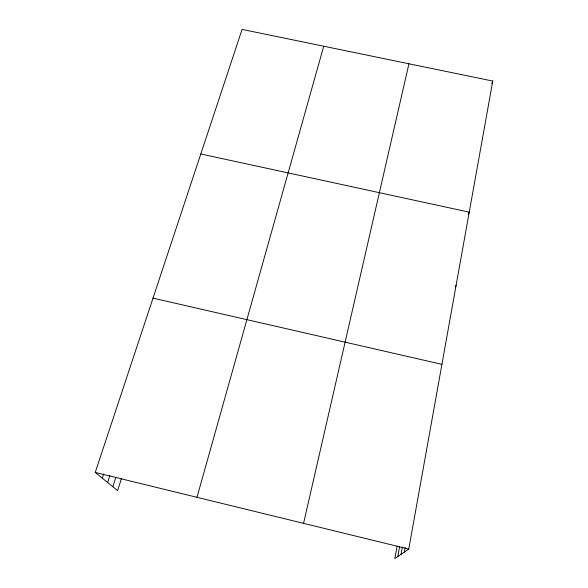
<?xml version="1.0" encoding="UTF-8"?>
<svg xmlns="http://www.w3.org/2000/svg" width="588" height="588" viewBox="0 0 588 588"><rect width="100%" height="100%" fill="white"/><g stroke="black" fill="none" stroke-linecap="round" stroke-linejoin="round"><path stroke-width="0.88" d="M397.143 546.083L394.827 558.6L408.77 549.06L492.766 81.056L242.094 29.4L95.234 472.451L117.6 490.583L121.466 478.448M404.368 552.073L405.191 547.553M401.038 554.352L402.346 547.178M397.797 556.571L399.612 546.678M303.562 523.349L408.939 63.783M196.973 497.308L323.723 46.217M112.83 486.71L115.902 477.147M107.633 482.498L109.875 475.574M102.283 478.162L103.709 473.81M491.818 83.614L492.766 81.056M468.173 214.642L469.239 212.158L200.802 153.982M455.325 286.929L456.104 285.312M153.012 298.138L441.919 364.347M95.234 472.451L408.77 549.06"/></g></svg>
